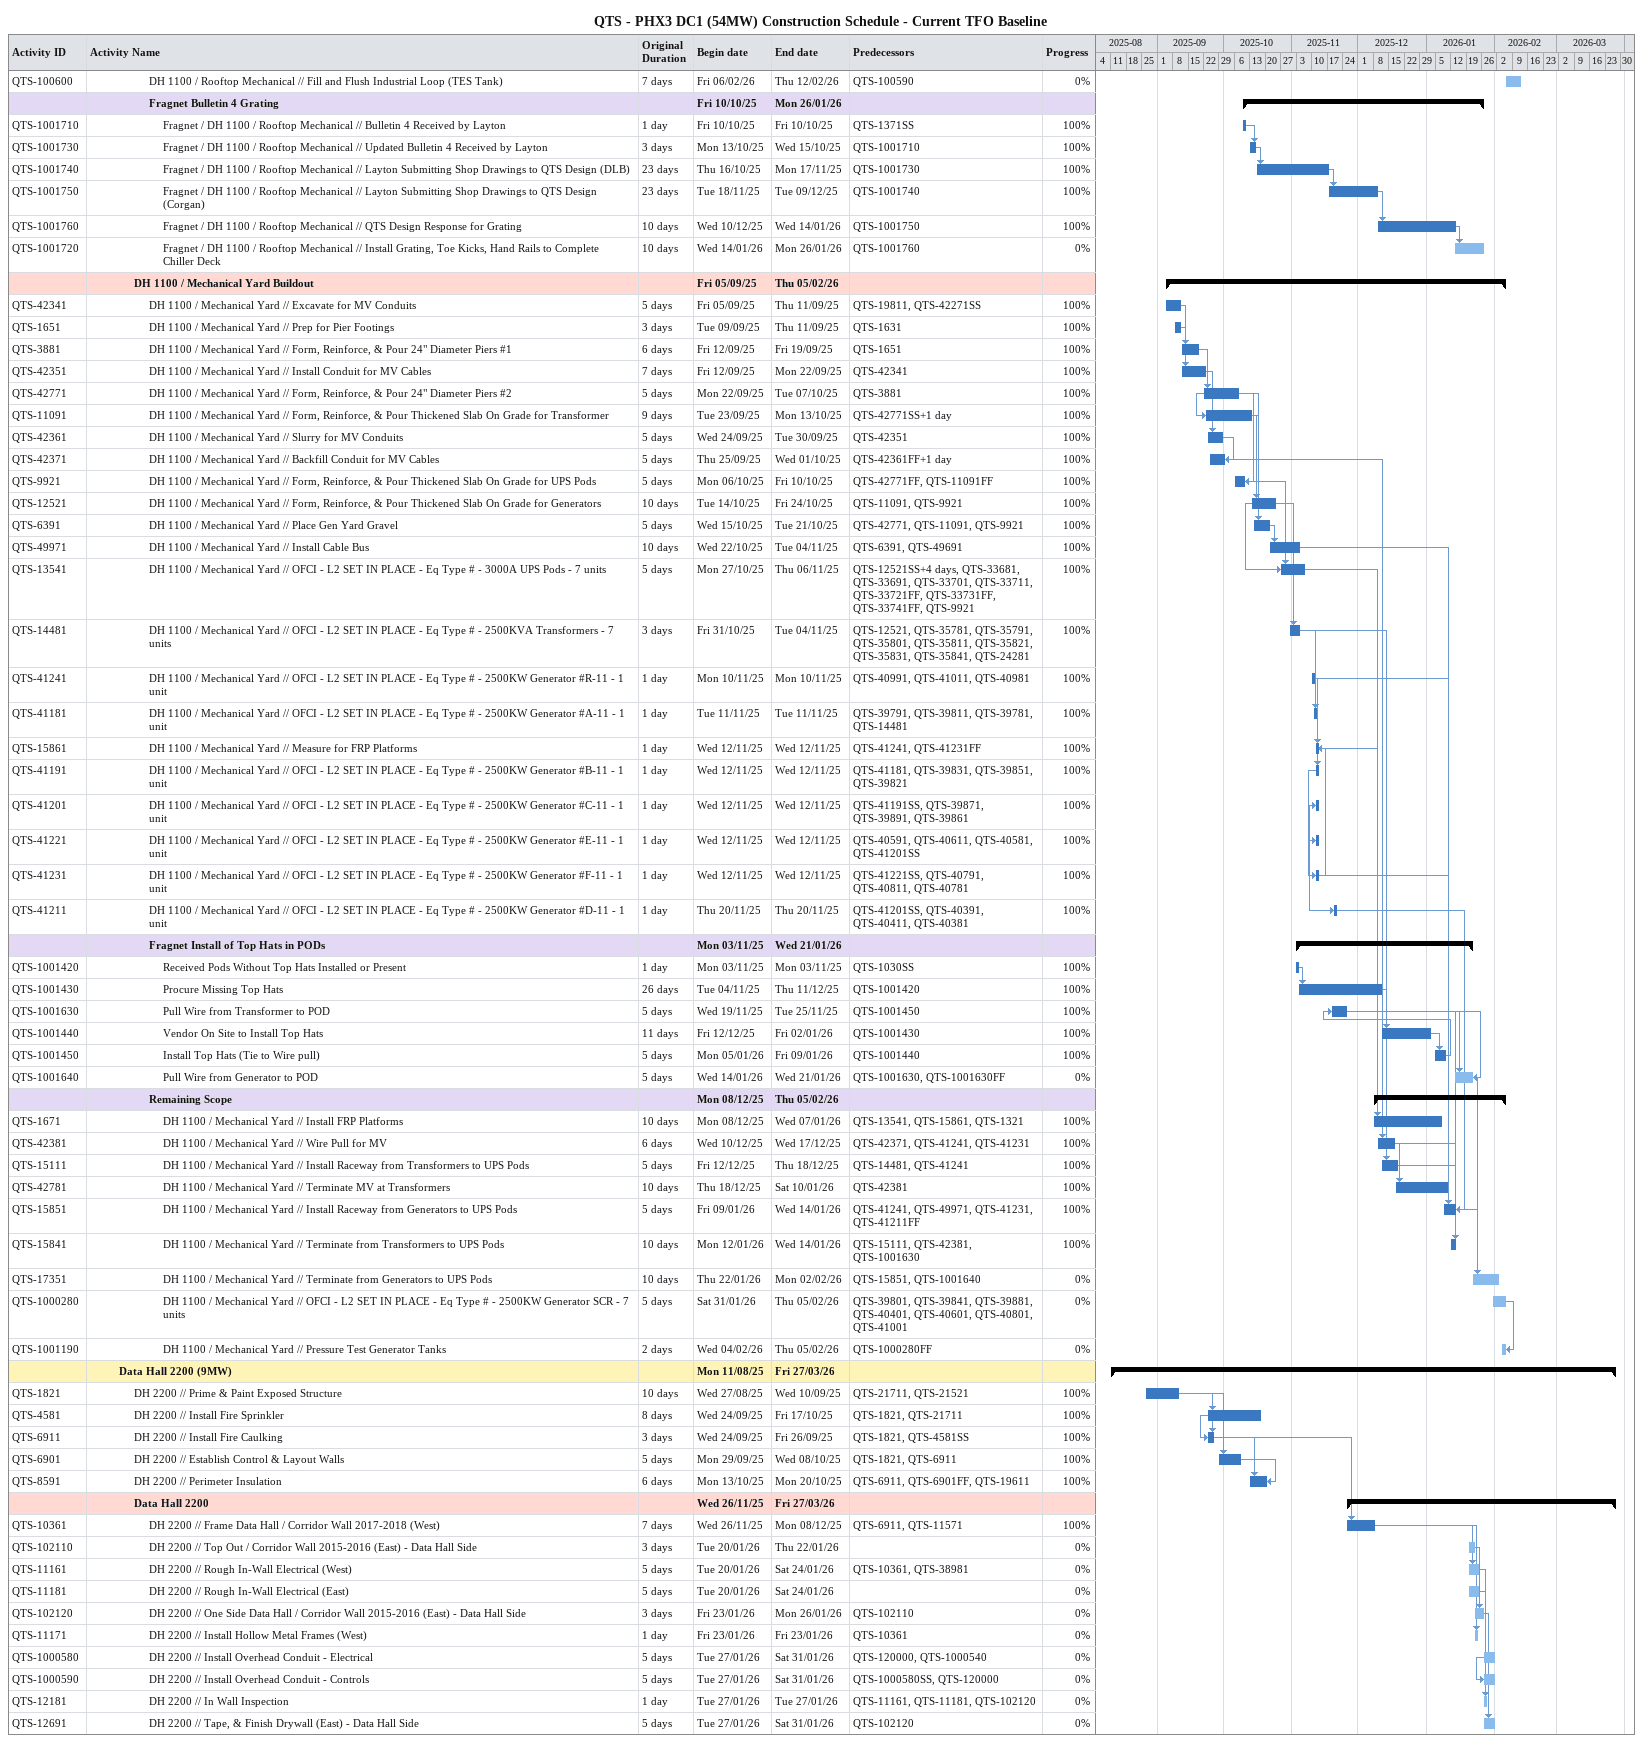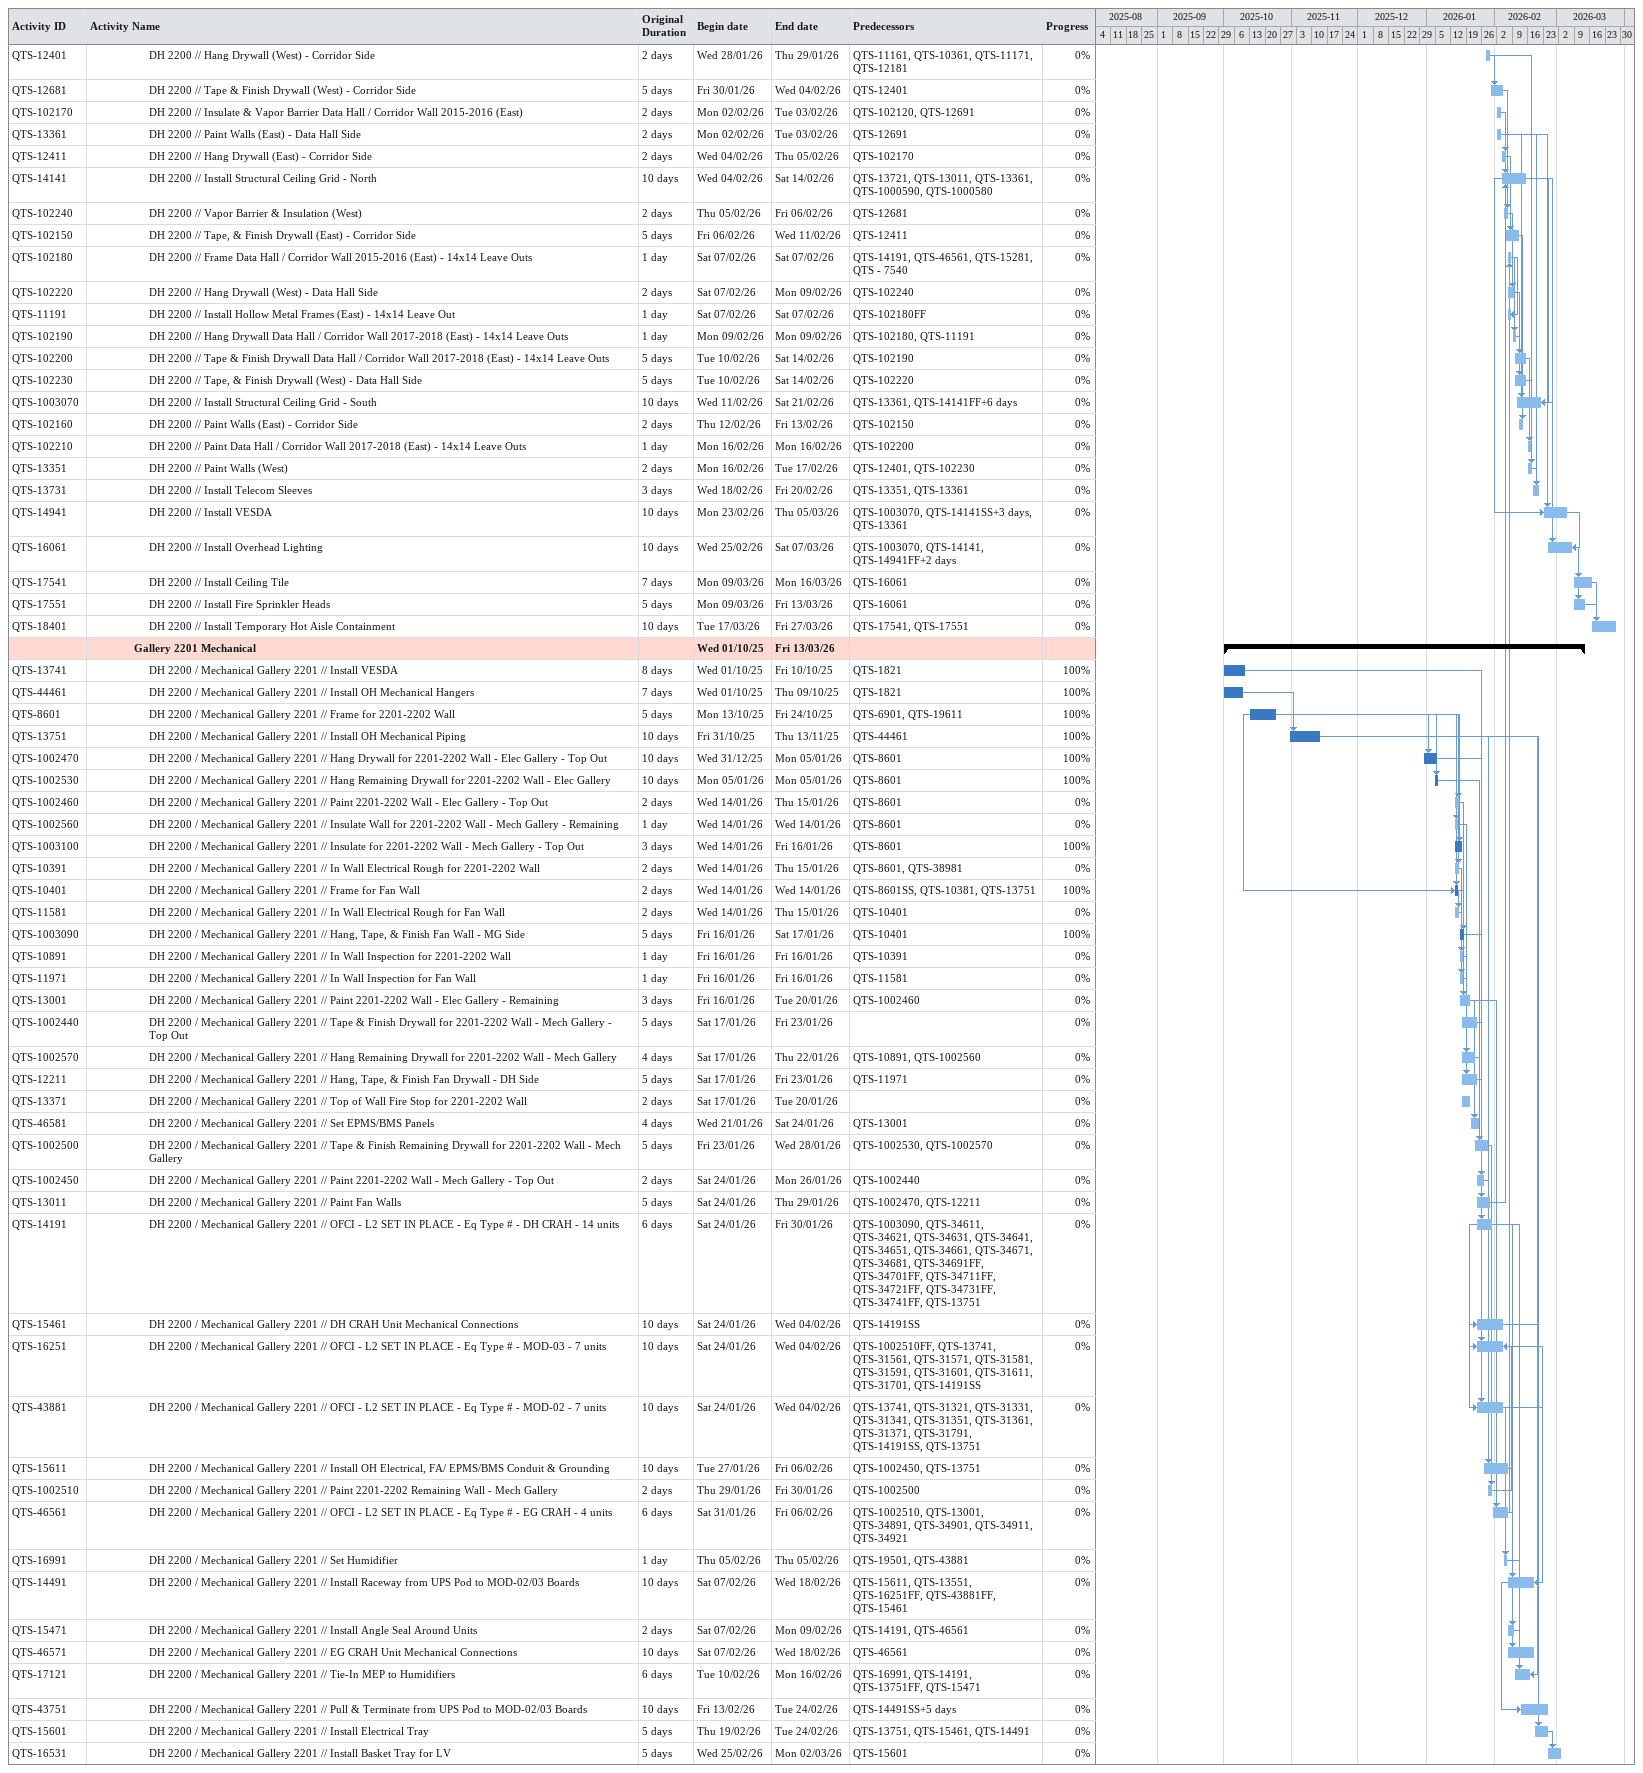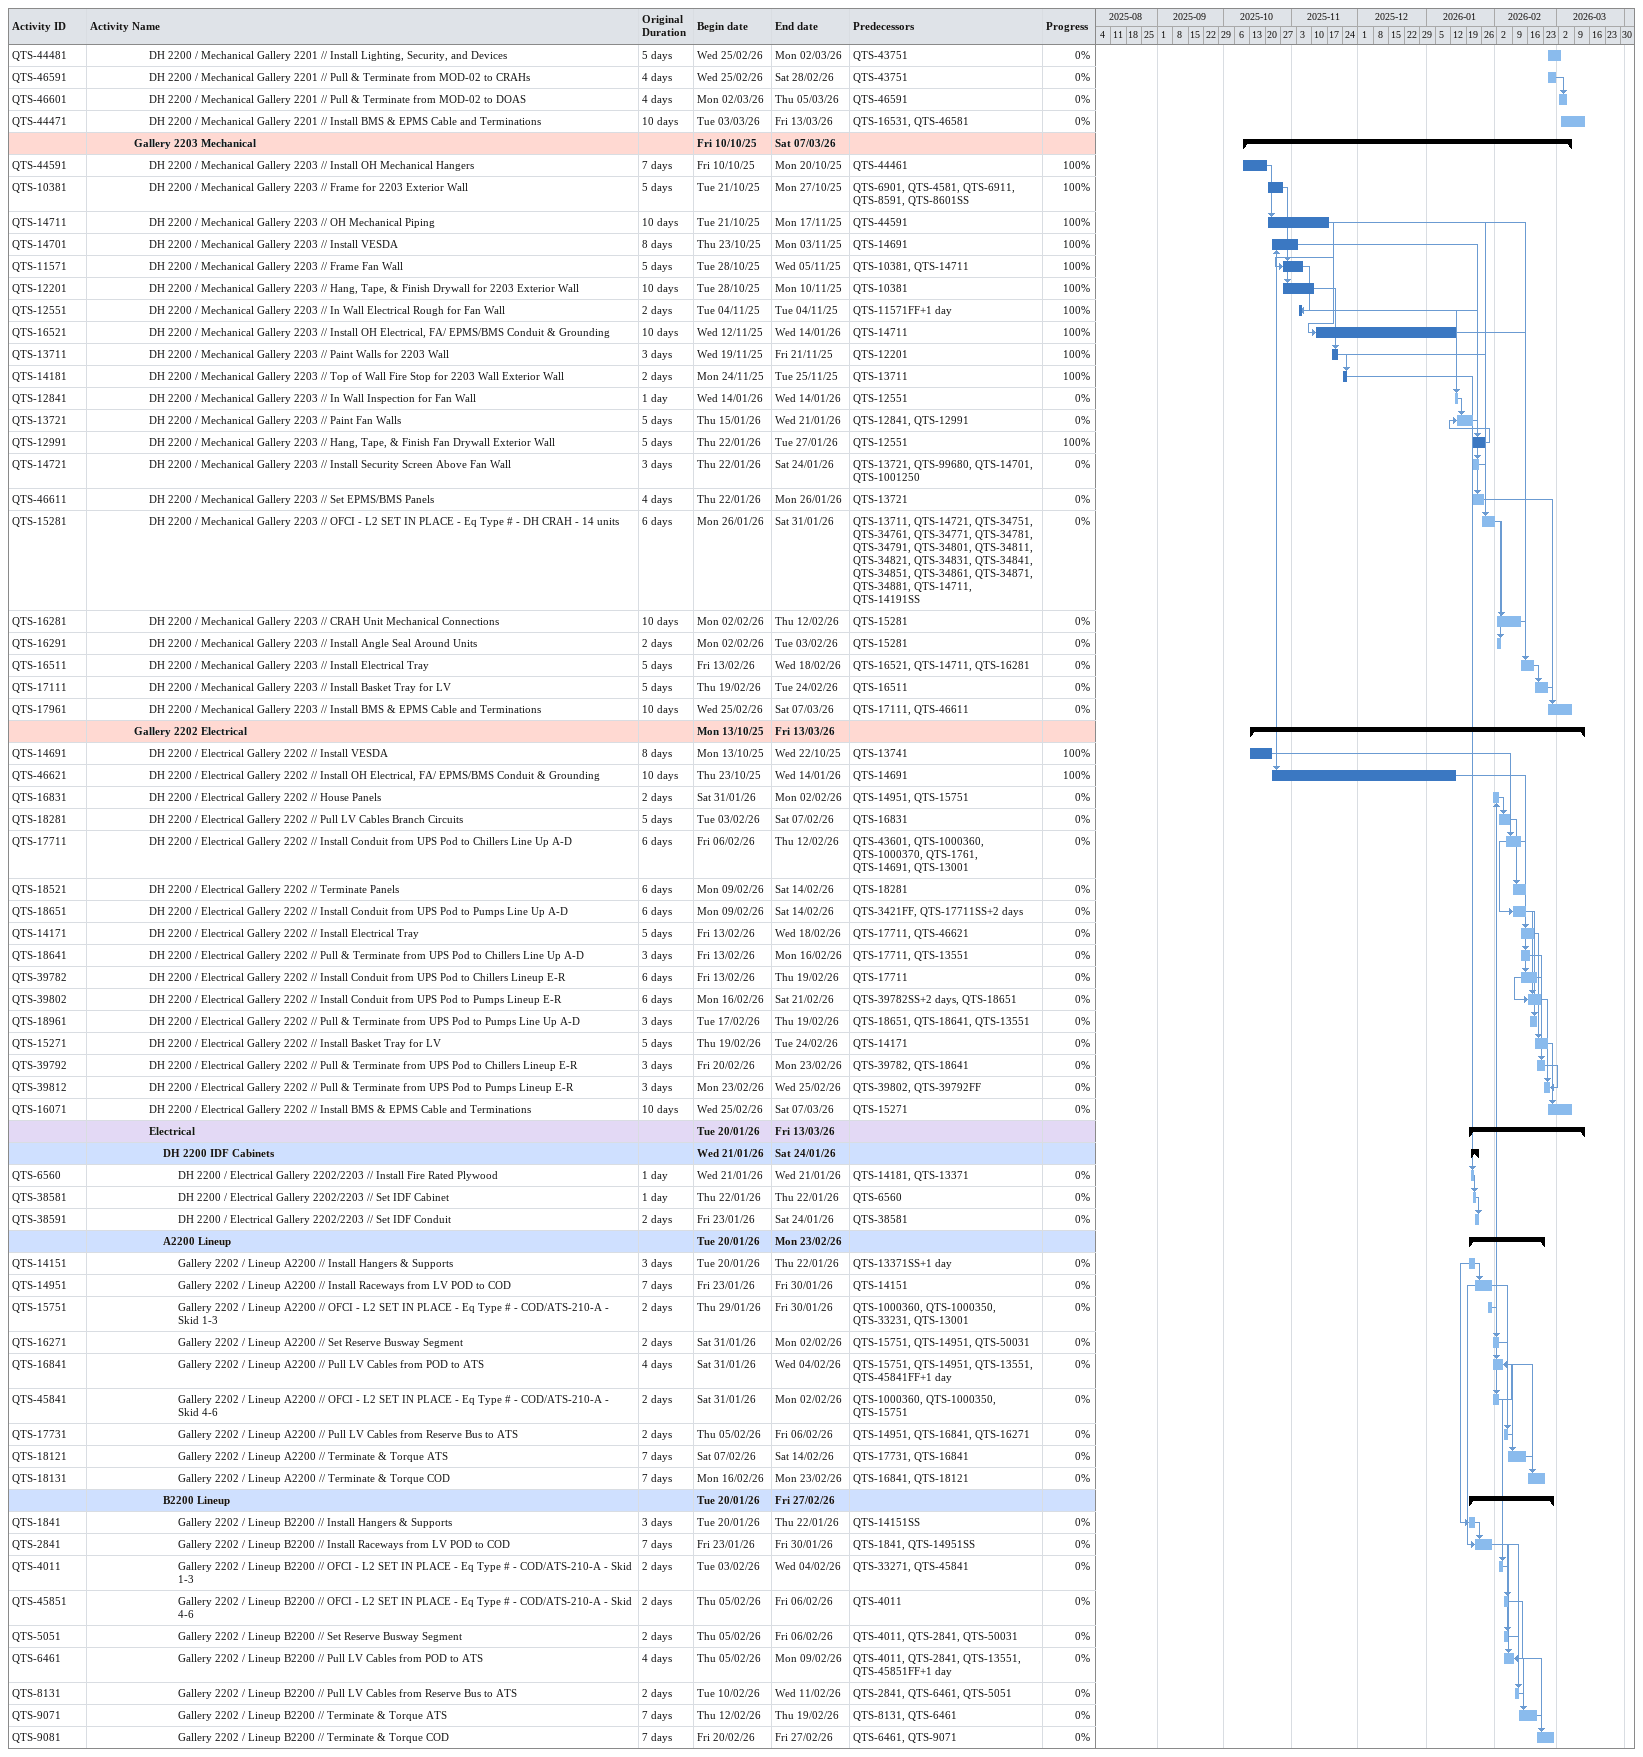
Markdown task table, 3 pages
QTS - PHX3 DC1 (54MW) Construction Schedule - Current TFO Baseline

| ID | Level | Task | Original duration | Start | Finish | Predecessors | % complete |
|---|---|---|---|---|---|---|---|
| QTS-100600 | 5 | DH 1100 / Rooftop Mechanical // Fill and Flush Industrial Loop (TES Tank) | 7d | 2026-02-06 | 2026-02-12 | QTS-100590 | 0 |
|  | 5 | **Fragnet Bulletin 4 Grating** |  | 2025-10-10 | 2026-01-26 |  |  |
| QTS-1001710 | 6 | Fragnet / DH 1100 / Rooftop Mechanical // Bulletin 4 Received by Layton | 1d | 2025-10-10 | 2025-10-10 | QTS-1371SS | 100 |
| QTS-1001730 | 6 | Fragnet / DH 1100 / Rooftop Mechanical // Updated Bulletin 4 Received by Layton | 3d | 2025-10-13 | 2025-10-15 | QTS-1001710 | 100 |
| QTS-1001740 | 6 | Fragnet / DH 1100 / Rooftop Mechanical // Layton Submitting Shop Drawings to QTS Design (DLB) | 23d | 2025-10-16 | 2025-11-17 | QTS-1001730 | 100 |
| QTS-1001750 | 6 | Fragnet / DH 1100 / Rooftop Mechanical // Layton Submitting Shop Drawings to QTS Design (Corgan) | 23d | 2025-11-18 | 2025-12-09 | QTS-1001740 | 100 |
| QTS-1001760 | 6 | Fragnet / DH 1100 / Rooftop Mechanical // QTS Design Response for Grating | 10d | 2025-12-10 | 2026-01-14 | QTS-1001750 | 100 |
| QTS-1001720 | 6 | Fragnet / DH 1100 / Rooftop Mechanical // Install Grating, Toe Kicks, Hand Rails to Complete Chiller Deck | 10d | 2026-01-14 | 2026-01-26 | QTS-1001760 | 0 |
|  | 4 | **DH 1100 / Mechanical Yard Buildout** |  | 2025-09-05 | 2026-02-05 |  |  |
| QTS-42341 | 5 | DH 1100 / Mechanical Yard // Excavate for MV Conduits | 5d | 2025-09-05 | 2025-09-11 | QTS-19811, QTS-42271SS | 100 |
| QTS-1651 | 5 | DH 1100 / Mechanical Yard // Prep for Pier Footings | 3d | 2025-09-09 | 2025-09-11 | QTS-1631 | 100 |
| QTS-3881 | 5 | DH 1100 / Mechanical Yard // Form, Reinforce, & Pour 24" Diameter Piers #1 | 6d | 2025-09-12 | 2025-09-19 | QTS-1651 | 100 |
| QTS-42351 | 5 | DH 1100 / Mechanical Yard // Install Conduit for MV Cables | 7d | 2025-09-12 | 2025-09-22 | QTS-42341 | 100 |
| QTS-42771 | 5 | DH 1100 / Mechanical Yard // Form, Reinforce, & Pour 24" Diameter Piers #2 | 5d | 2025-09-22 | 2025-10-07 | QTS-3881 | 100 |
| QTS-11091 | 5 | DH 1100 / Mechanical Yard // Form, Reinforce, & Pour Thickened Slab On Grade for Transformer | 9d | 2025-09-23 | 2025-10-13 | QTS-42771SS+1d | 100 |
| QTS-42361 | 5 | DH 1100 / Mechanical Yard // Slurry for MV Conduits | 5d | 2025-09-24 | 2025-09-30 | QTS-42351 | 100 |
| QTS-42371 | 5 | DH 1100 / Mechanical Yard // Backfill Conduit for MV Cables | 5d | 2025-09-25 | 2025-10-01 | QTS-42361FF+1d | 100 |
| QTS-9921 | 5 | DH 1100 / Mechanical Yard // Form, Reinforce, & Pour Thickened Slab On Grade for UPS Pods | 5d | 2025-10-06 | 2025-10-10 | QTS-42771FF, QTS-11091FF | 100 |
| QTS-12521 | 5 | DH 1100 / Mechanical Yard // Form, Reinforce, & Pour Thickened Slab On Grade for Generators | 10d | 2025-10-14 | 2025-10-24 | QTS-11091, QTS-9921 | 100 |
| QTS-6391 | 5 | DH 1100 / Mechanical Yard // Place Gen Yard Gravel | 5d | 2025-10-15 | 2025-10-21 | QTS-42771, QTS-11091, QTS-9921 | 100 |
| QTS-49971 | 5 | DH 1100 / Mechanical Yard // Install Cable Bus | 10d | 2025-10-22 | 2025-11-04 | QTS-6391, QTS-49691 | 100 |
| QTS-13541 | 5 | DH 1100 / Mechanical Yard // OFCI - L2 SET IN PLACE - Eq Type # - 3000A UPS Pods - 7 units | 5d | 2025-10-27 | 2025-11-06 | QTS-12521SS+4d, QTS-33681, QTS-33691, QTS-33701, QTS-33711, QTS-33721FF, QTS-33731FF, QTS-33741FF, QTS-9921 | 100 |
| QTS-14481 | 5 | DH 1100 / Mechanical Yard // OFCI - L2 SET IN PLACE - Eq Type # - 2500KVA Transformers - 7 units | 3d | 2025-10-31 | 2025-11-04 | QTS-12521, QTS-35781, QTS-35791, QTS-35801, QTS-35811, QTS-35821, QTS-35831, QTS-35841, QTS-24281 | 100 |
| QTS-41241 | 5 | DH 1100 / Mechanical Yard // OFCI - L2 SET IN PLACE - Eq Type # - 2500KW Generator #R-11 - 1 unit | 1d | 2025-11-10 | 2025-11-10 | QTS-40991, QTS-41011, QTS-40981 | 100 |
| QTS-41181 | 5 | DH 1100 / Mechanical Yard // OFCI - L2 SET IN PLACE - Eq Type # - 2500KW Generator #A-11 - 1 unit | 1d | 2025-11-11 | 2025-11-11 | QTS-39791, QTS-39811, QTS-39781, QTS-14481 | 100 |
| QTS-15861 | 5 | DH 1100 / Mechanical Yard // Measure for FRP Platforms | 1d | 2025-11-12 | 2025-11-12 | QTS-41241, QTS-41231FF | 100 |
| QTS-41191 | 5 | DH 1100 / Mechanical Yard // OFCI - L2 SET IN PLACE - Eq Type # - 2500KW Generator #B-11 - 1 unit | 1d | 2025-11-12 | 2025-11-12 | QTS-41181, QTS-39831, QTS-39851, QTS-39821 | 100 |
| QTS-41201 | 5 | DH 1100 / Mechanical Yard // OFCI - L2 SET IN PLACE - Eq Type # - 2500KW Generator #C-11 - 1 unit | 1d | 2025-11-12 | 2025-11-12 | QTS-41191SS, QTS-39871, QTS-39891, QTS-39861 | 100 |
| QTS-41221 | 5 | DH 1100 / Mechanical Yard // OFCI - L2 SET IN PLACE - Eq Type # - 2500KW Generator #E-11 - 1 unit | 1d | 2025-11-12 | 2025-11-12 | QTS-40591, QTS-40611, QTS-40581, QTS-41201SS | 100 |
| QTS-41231 | 5 | DH 1100 / Mechanical Yard // OFCI - L2 SET IN PLACE - Eq Type # - 2500KW Generator #F-11 - 1 unit | 1d | 2025-11-12 | 2025-11-12 | QTS-41221SS, QTS-40791, QTS-40811, QTS-40781 | 100 |
| QTS-41211 | 5 | DH 1100 / Mechanical Yard // OFCI - L2 SET IN PLACE - Eq Type # - 2500KW Generator #D-11 - 1 unit | 1d | 2025-11-20 | 2025-11-20 | QTS-41201SS, QTS-40391, QTS-40411, QTS-40381 | 100 |
|  | 5 | **Fragnet Install of Top Hats in PODs** |  | 2025-11-03 | 2026-01-21 |  |  |
| QTS-1001420 | 6 | Received Pods Without Top Hats Installed or Present | 1d | 2025-11-03 | 2025-11-03 | QTS-1030SS | 100 |
| QTS-1001430 | 6 | Procure Missing Top Hats | 26d | 2025-11-04 | 2025-12-11 | QTS-1001420 | 100 |
| QTS-1001630 | 6 | Pull Wire from Transformer to POD | 5d | 2025-11-19 | 2025-11-25 | QTS-1001450 | 100 |
| QTS-1001440 | 6 | Vendor On Site to Install Top Hats | 11d | 2025-12-12 | 2026-01-02 | QTS-1001430 | 100 |
| QTS-1001450 | 6 | Install Top Hats (Tie to Wire pull) | 5d | 2026-01-05 | 2026-01-09 | QTS-1001440 | 100 |
| QTS-1001640 | 6 | Pull Wire from Generator to POD | 5d | 2026-01-14 | 2026-01-21 | QTS-1001630, QTS-1001630FF | 0 |
|  | 5 | **Remaining Scope** |  | 2025-12-08 | 2026-02-05 |  |  |
| QTS-1671 | 6 | DH 1100 / Mechanical Yard // Install FRP Platforms | 10d | 2025-12-08 | 2026-01-07 | QTS-13541, QTS-15861, QTS-1321 | 100 |
| QTS-42381 | 6 | DH 1100 / Mechanical Yard // Wire Pull for MV | 6d | 2025-12-10 | 2025-12-17 | QTS-42371, QTS-41241, QTS-41231 | 100 |
| QTS-15111 | 6 | DH 1100 / Mechanical Yard // Install Raceway from Transformers to UPS Pods | 5d | 2025-12-12 | 2025-12-18 | QTS-14481, QTS-41241 | 100 |
| QTS-42781 | 6 | DH 1100 / Mechanical Yard // Terminate MV at Transformers | 10d | 2025-12-18 | 2026-01-10 | QTS-42381 | 100 |
| QTS-15851 | 6 | DH 1100 / Mechanical Yard // Install Raceway from Generators to UPS Pods | 5d | 2026-01-09 | 2026-01-14 | QTS-41241, QTS-49971, QTS-41231, QTS-41211FF | 100 |
| QTS-15841 | 6 | DH 1100 / Mechanical Yard // Terminate from Transformers to UPS Pods | 10d | 2026-01-12 | 2026-01-14 | QTS-15111, QTS-42381, QTS-1001630 | 100 |
| QTS-17351 | 6 | DH 1100 / Mechanical Yard // Terminate from Generators to UPS Pods | 10d | 2026-01-22 | 2026-02-02 | QTS-15851, QTS-1001640 | 0 |
| QTS-1000280 | 6 | DH 1100 / Mechanical Yard // OFCI - L2 SET IN PLACE - Eq Type # - 2500KW Generator SCR - 7 units | 5d | 2026-01-31 | 2026-02-05 | QTS-39801, QTS-39841, QTS-39881, QTS-40401, QTS-40601, QTS-40801, QTS-41001 | 0 |
| QTS-1001190 | 6 | DH 1100 / Mechanical Yard // Pressure Test Generator Tanks | 2d | 2026-02-04 | 2026-02-05 | QTS-1000280FF | 0 |
|  | 3 | **Data Hall 2200 (9MW)** |  | 2025-08-11 | 2026-03-27 |  |  |
| QTS-1821 | 4 | DH 2200 // Prime & Paint Exposed Structure | 10d | 2025-08-27 | 2025-09-10 | QTS-21711, QTS-21521 | 100 |
| QTS-4581 | 4 | DH 2200 // Install Fire Sprinkler | 8d | 2025-09-24 | 2025-10-17 | QTS-1821, QTS-21711 | 100 |
| QTS-6911 | 4 | DH 2200 // Install Fire Caulking | 3d | 2025-09-24 | 2025-09-26 | QTS-1821, QTS-4581SS | 100 |
| QTS-6901 | 4 | DH 2200 // Establish Control & Layout Walls | 5d | 2025-09-29 | 2025-10-08 | QTS-1821, QTS-6911 | 100 |
| QTS-8591 | 4 | DH 2200 // Perimeter Insulation | 6d | 2025-10-13 | 2025-10-20 | QTS-6911, QTS-6901FF, QTS-19611 | 100 |
|  | 4 | **Data Hall 2200** |  | 2025-11-26 | 2026-03-27 |  |  |
| QTS-10361 | 5 | DH 2200 // Frame Data Hall / Corridor Wall 2017-2018 (West) | 7d | 2025-11-26 | 2025-12-08 | QTS-6911, QTS-11571 | 100 |
| QTS-102110 | 5 | DH 2200 // Top Out / Corridor Wall 2015-2016 (East) - Data Hall Side | 3d | 2026-01-20 | 2026-01-22 |  | 0 |
| QTS-11161 | 5 | DH 2200 // Rough In-Wall Electrical (West) | 5d | 2026-01-20 | 2026-01-24 | QTS-10361, QTS-38981 | 0 |
| QTS-11181 | 5 | DH 2200 // Rough In-Wall Electrical (East) | 5d | 2026-01-20 | 2026-01-24 |  | 0 |
| QTS-102120 | 5 | DH 2200 // One Side Data Hall / Corridor Wall 2015-2016 (East) - Data Hall Side | 3d | 2026-01-23 | 2026-01-26 | QTS-102110 | 0 |
| QTS-11171 | 5 | DH 2200 // Install Hollow Metal Frames (West) | 1d | 2026-01-23 | 2026-01-23 | QTS-10361 | 0 |
| QTS-1000580 | 5 | DH 2200 // Install Overhead Conduit - Electrical | 5d | 2026-01-27 | 2026-01-31 | QTS-120000, QTS-1000540 | 0 |
| QTS-1000590 | 5 | DH 2200 // Install Overhead Conduit - Controls | 5d | 2026-01-27 | 2026-01-31 | QTS-1000580SS, QTS-120000 | 0 |
| QTS-12181 | 5 | DH 2200 // In Wall Inspection | 1d | 2026-01-27 | 2026-01-27 | QTS-11161, QTS-11181, QTS-102120 | 0 |
| QTS-12691 | 5 | DH 2200 // Tape, & Finish Drywall (East) - Data Hall Side | 5d | 2026-01-27 | 2026-01-31 | QTS-102120 | 0 |
| QTS-12401 | 5 | DH 2200 // Hang Drywall (West) - Corridor Side | 2d | 2026-01-28 | 2026-01-29 | QTS-11161, QTS-10361, QTS-11171, QTS-12181 | 0 |
| QTS-12681 | 5 | DH 2200 // Tape & Finish Drywall (West) - Corridor Side | 5d | 2026-01-30 | 2026-02-04 | QTS-12401 | 0 |
| QTS-102170 | 5 | DH 2200 // Insulate & Vapor Barrier Data Hall / Corridor Wall 2015-2016 (East) | 2d | 2026-02-02 | 2026-02-03 | QTS-102120, QTS-12691 | 0 |
| QTS-13361 | 5 | DH 2200 // Paint Walls (East) - Data Hall Side | 2d | 2026-02-02 | 2026-02-03 | QTS-12691 | 0 |
| QTS-12411 | 5 | DH 2200 // Hang Drywall (East) - Corridor Side | 2d | 2026-02-04 | 2026-02-05 | QTS-102170 | 0 |
| QTS-14141 | 5 | DH 2200 // Install Structural Ceiling Grid - North | 10d | 2026-02-04 | 2026-02-14 | QTS-13721, QTS-13011, QTS-13361, QTS-1000590, QTS-1000580 | 0 |
| QTS-102240 | 5 | DH 2200 // Vapor Barrier & Insulation (West) | 2d | 2026-02-05 | 2026-02-06 | QTS-12681 | 0 |
| QTS-102150 | 5 | DH 2200 // Tape, & Finish Drywall (East) - Corridor Side | 5d | 2026-02-06 | 2026-02-11 | QTS-12411 | 0 |
| QTS-102180 | 5 | DH 2200 // Frame Data Hall / Corridor Wall 2015-2016 (East) - 14x14 Leave Outs | 1d | 2026-02-07 | 2026-02-07 | QTS-14191, QTS-46561, QTS-15281, QTS - 7540 | 0 |
| QTS-102220 | 5 | DH 2200 // Hang Drywall (West) - Data Hall Side | 2d | 2026-02-07 | 2026-02-09 | QTS-102240 | 0 |
| QTS-11191 | 5 | DH 2200 // Install Hollow Metal Frames (East) - 14x14 Leave Out | 1d | 2026-02-07 | 2026-02-07 | QTS-102180FF | 0 |
| QTS-102190 | 5 | DH 2200 // Hang Drywall Data Hall / Corridor Wall 2017-2018 (East) - 14x14 Leave Outs | 1d | 2026-02-09 | 2026-02-09 | QTS-102180, QTS-11191 | 0 |
| QTS-102200 | 5 | DH 2200 // Tape & Finish Drywall Data Hall / Corridor Wall 2017-2018 (East) - 14x14 Leave Outs | 5d | 2026-02-10 | 2026-02-14 | QTS-102190 | 0 |
| QTS-102230 | 5 | DH 2200 // Tape, & Finish Drywall (West) - Data Hall Side | 5d | 2026-02-10 | 2026-02-14 | QTS-102220 | 0 |
| QTS-1003070 | 5 | DH 2200 // Install Structural Ceiling Grid - South | 10d | 2026-02-11 | 2026-02-21 | QTS-13361, QTS-14141FF+6d | 0 |
| QTS-102160 | 5 | DH 2200 // Paint Walls (East) - Corridor Side | 2d | 2026-02-12 | 2026-02-13 | QTS-102150 | 0 |
| QTS-102210 | 5 | DH 2200 // Paint Data Hall / Corridor Wall 2017-2018 (East) - 14x14 Leave Outs | 1d | 2026-02-16 | 2026-02-16 | QTS-102200 | 0 |
| QTS-13351 | 5 | DH 2200 // Paint Walls (West) | 2d | 2026-02-16 | 2026-02-17 | QTS-12401, QTS-102230 | 0 |
| QTS-13731 | 5 | DH 2200 // Install Telecom Sleeves | 3d | 2026-02-18 | 2026-02-20 | QTS-13351, QTS-13361 | 0 |
| QTS-14941 | 5 | DH 2200 // Install VESDA | 10d | 2026-02-23 | 2026-03-05 | QTS-1003070, QTS-14141SS+3d, QTS-13361 | 0 |
| QTS-16061 | 5 | DH 2200 // Install Overhead Lighting | 10d | 2026-02-25 | 2026-03-07 | QTS-1003070, QTS-14141, QTS-14941FF+2d | 0 |
| QTS-17541 | 5 | DH 2200 // Install Ceiling Tile | 7d | 2026-03-09 | 2026-03-16 | QTS-16061 | 0 |
| QTS-17551 | 5 | DH 2200 // Install Fire Sprinkler Heads | 5d | 2026-03-09 | 2026-03-13 | QTS-16061 | 0 |
| QTS-18401 | 5 | DH 2200 // Install Temporary Hot Aisle Containment | 10d | 2026-03-17 | 2026-03-27 | QTS-17541, QTS-17551 | 0 |
|  | 4 | **Gallery 2201 Mechanical** |  | 2025-10-01 | 2026-03-13 |  |  |
| QTS-13741 | 5 | DH 2200 / Mechanical Gallery 2201 // Install VESDA | 8d | 2025-10-01 | 2025-10-10 | QTS-1821 | 100 |
| QTS-44461 | 5 | DH 2200 / Mechanical Gallery 2201 // Install OH Mechanical Hangers | 7d | 2025-10-01 | 2025-10-09 | QTS-1821 | 100 |
| QTS-8601 | 5 | DH 2200 / Mechanical Gallery 2201 // Frame for 2201-2202 Wall | 5d | 2025-10-13 | 2025-10-24 | QTS-6901, QTS-19611 | 100 |
| QTS-13751 | 5 | DH 2200 / Mechanical Gallery 2201 // Install OH Mechanical Piping | 10d | 2025-10-31 | 2025-11-13 | QTS-44461 | 100 |
| QTS-1002470 | 5 | DH 2200 / Mechanical Gallery 2201 // Hang Drywall for 2201-2202 Wall - Elec Gallery - Top Out | 10d | 2025-12-31 | 2026-01-05 | QTS-8601 | 100 |
| QTS-1002530 | 5 | DH 2200 / Mechanical Gallery 2201 // Hang Remaining Drywall for 2201-2202 Wall - Elec Gallery | 10d | 2026-01-05 | 2026-01-05 | QTS-8601 | 100 |
| QTS-1002460 | 5 | DH 2200 / Mechanical Gallery 2201 // Paint 2201-2202 Wall - Elec Gallery - Top Out | 2d | 2026-01-14 | 2026-01-15 | QTS-8601 | 0 |
| QTS-1002560 | 5 | DH 2200 / Mechanical Gallery 2201 // Insulate Wall for 2201-2202 Wall - Mech Gallery - Remaining | 1d | 2026-01-14 | 2026-01-14 | QTS-8601 | 0 |
| QTS-1003100 | 5 | DH 2200 / Mechanical Gallery 2201 // Insulate for 2201-2202 Wall - Mech Gallery - Top Out | 3d | 2026-01-14 | 2026-01-16 | QTS-8601 | 100 |
| QTS-10391 | 5 | DH 2200 / Mechanical Gallery 2201 // In Wall Electrical Rough for 2201-2202 Wall | 2d | 2026-01-14 | 2026-01-15 | QTS-8601, QTS-38981 | 0 |
| QTS-10401 | 5 | DH 2200 / Mechanical Gallery 2201 // Frame for Fan Wall | 2d | 2026-01-14 | 2026-01-14 | QTS-8601SS, QTS-10381, QTS-13751 | 100 |
| QTS-11581 | 5 | DH 2200 / Mechanical Gallery 2201 // In Wall Electrical Rough for Fan Wall | 2d | 2026-01-14 | 2026-01-15 | QTS-10401 | 0 |
| QTS-1003090 | 5 | DH 2200 / Mechanical Gallery 2201 // Hang, Tape, & Finish Fan Wall - MG Side | 5d | 2026-01-16 | 2026-01-17 | QTS-10401 | 100 |
| QTS-10891 | 5 | DH 2200 / Mechanical Gallery 2201 // In Wall Inspection for 2201-2202 Wall | 1d | 2026-01-16 | 2026-01-16 | QTS-10391 | 0 |
| QTS-11971 | 5 | DH 2200 / Mechanical Gallery 2201 // In Wall Inspection for Fan Wall | 1d | 2026-01-16 | 2026-01-16 | QTS-11581 | 0 |
| QTS-13001 | 5 | DH 2200 / Mechanical Gallery 2201 // Paint 2201-2202 Wall - Elec Gallery - Remaining | 3d | 2026-01-16 | 2026-01-20 | QTS-1002460 | 0 |
| QTS-1002440 | 5 | DH 2200 / Mechanical Gallery 2201 // Tape & Finish Drywall for 2201-2202 Wall - Mech Gallery - Top Out | 5d | 2026-01-17 | 2026-01-23 |  | 0 |
| QTS-1002570 | 5 | DH 2200 / Mechanical Gallery 2201 // Hang Remaining Drywall for 2201-2202 Wall - Mech Gallery | 4d | 2026-01-17 | 2026-01-22 | QTS-10891, QTS-1002560 | 0 |
| QTS-12211 | 5 | DH 2200 / Mechanical Gallery 2201 // Hang, Tape, & Finish Fan Drywall - DH Side | 5d | 2026-01-17 | 2026-01-23 | QTS-11971 | 0 |
| QTS-13371 | 5 | DH 2200 / Mechanical Gallery 2201 // Top of Wall Fire Stop for 2201-2202 Wall | 2d | 2026-01-17 | 2026-01-20 |  | 0 |
| QTS-46581 | 5 | DH 2200 / Mechanical Gallery 2201 // Set EPMS/BMS Panels | 4d | 2026-01-21 | 2026-01-24 | QTS-13001 | 0 |
| QTS-1002500 | 5 | DH 2200 / Mechanical Gallery 2201 // Tape & Finish Remaining Drywall for 2201-2202 Wall - Mech Gallery | 5d | 2026-01-23 | 2026-01-28 | QTS-1002530, QTS-1002570 | 0 |
| QTS-1002450 | 5 | DH 2200 / Mechanical Gallery 2201 // Paint 2201-2202 Wall - Mech Gallery - Top Out | 2d | 2026-01-24 | 2026-01-26 | QTS-1002440 | 0 |
| QTS-13011 | 5 | DH 2200 / Mechanical Gallery 2201 // Paint Fan Walls | 5d | 2026-01-24 | 2026-01-29 | QTS-1002470, QTS-12211 | 0 |
| QTS-14191 | 5 | DH 2200 / Mechanical Gallery 2201 // OFCI - L2 SET IN PLACE - Eq Type # - DH CRAH - 14 units | 6d | 2026-01-24 | 2026-01-30 | QTS-1003090, QTS-34611, QTS-34621, QTS-34631, QTS-34641, QTS-34651, QTS-34661, QTS-34671, QTS-34681, QTS-34691FF, QTS-34701FF, QTS-34711FF, QTS-34721FF, QTS-34731FF, QTS-34741FF, QTS-13751 | 0 |
| QTS-15461 | 5 | DH 2200 / Mechanical Gallery 2201 // DH CRAH Unit Mechanical Connections | 10d | 2026-01-24 | 2026-02-04 | QTS-14191SS | 0 |
| QTS-16251 | 5 | DH 2200 / Mechanical Gallery 2201 // OFCI - L2 SET IN PLACE - Eq Type # - MOD-03 - 7 units | 10d | 2026-01-24 | 2026-02-04 | QTS-1002510FF, QTS-13741, QTS-31561, QTS-31571, QTS-31581, QTS-31591, QTS-31601, QTS-31611, QTS-31701, QTS-14191SS | 0 |
| QTS-43881 | 5 | DH 2200 / Mechanical Gallery 2201 // OFCI - L2 SET IN PLACE - Eq Type # - MOD-02 - 7 units | 10d | 2026-01-24 | 2026-02-04 | QTS-13741, QTS-31321, QTS-31331, QTS-31341, QTS-31351, QTS-31361, QTS-31371, QTS-31791, QTS-14191SS, QTS-13751 | 0 |
| QTS-15611 | 5 | DH 2200 / Mechanical Gallery 2201 // Install OH Electrical, FA/ EPMS/BMS Conduit & Grounding | 10d | 2026-01-27 | 2026-02-06 | QTS-1002450, QTS-13751 | 0 |
| QTS-1002510 | 5 | DH 2200 / Mechanical Gallery 2201 // Paint 2201-2202 Remaining Wall - Mech Gallery | 2d | 2026-01-29 | 2026-01-30 | QTS-1002500 | 0 |
| QTS-46561 | 5 | DH 2200 / Mechanical Gallery 2201 // OFCI - L2 SET IN PLACE - Eq Type # - EG CRAH - 4 units | 6d | 2026-01-31 | 2026-02-06 | QTS-1002510, QTS-13001, QTS-34891, QTS-34901, QTS-34911, QTS-34921 | 0 |
| QTS-16991 | 5 | DH 2200 / Mechanical Gallery 2201 // Set Humidifier | 1d | 2026-02-05 | 2026-02-05 | QTS-19501, QTS-43881 | 0 |
| QTS-14491 | 5 | DH 2200 / Mechanical Gallery 2201 // Install Raceway from UPS Pod to MOD-02/03 Boards | 10d | 2026-02-07 | 2026-02-18 | QTS-15611, QTS-13551, QTS-16251FF, QTS-43881FF, QTS-15461 | 0 |
| QTS-15471 | 5 | DH 2200 / Mechanical Gallery 2201 // Install Angle Seal Around Units | 2d | 2026-02-07 | 2026-02-09 | QTS-14191, QTS-46561 | 0 |
| QTS-46571 | 5 | DH 2200 / Mechanical Gallery 2201 // EG CRAH Unit Mechanical Connections | 10d | 2026-02-07 | 2026-02-18 | QTS-46561 | 0 |
| QTS-17121 | 5 | DH 2200 / Mechanical Gallery 2201 // Tie-In MEP to Humidifiers | 6d | 2026-02-10 | 2026-02-16 | QTS-16991, QTS-14191, QTS-13751FF, QTS-15471 | 0 |
| QTS-43751 | 5 | DH 2200 / Mechanical Gallery 2201 // Pull & Terminate from UPS Pod to MOD-02/03 Boards | 10d | 2026-02-13 | 2026-02-24 | QTS-14491SS+5d | 0 |
| QTS-15601 | 5 | DH 2200 / Mechanical Gallery 2201 // Install Electrical Tray | 5d | 2026-02-19 | 2026-02-24 | QTS-13751, QTS-15461, QTS-14491 | 0 |
| QTS-16531 | 5 | DH 2200 / Mechanical Gallery 2201 // Install Basket Tray for LV | 5d | 2026-02-25 | 2026-03-02 | QTS-15601 | 0 |
| QTS-44481 | 5 | DH 2200 / Mechanical Gallery 2201 // Install Lighting, Security, and Devices | 5d | 2026-02-25 | 2026-03-02 | QTS-43751 | 0 |
| QTS-46591 | 5 | DH 2200 / Mechanical Gallery 2201 // Pull & Terminate from MOD-02 to CRAHs | 4d | 2026-02-25 | 2026-02-28 | QTS-43751 | 0 |
| QTS-46601 | 5 | DH 2200 / Mechanical Gallery 2201 // Pull & Terminate from MOD-02 to DOAS | 4d | 2026-03-02 | 2026-03-05 | QTS-46591 | 0 |
| QTS-44471 | 5 | DH 2200 / Mechanical Gallery 2201 // Install BMS & EPMS Cable and Terminations | 10d | 2026-03-03 | 2026-03-13 | QTS-16531, QTS-46581 | 0 |
|  | 4 | **Gallery 2203 Mechanical** |  | 2025-10-10 | 2026-03-07 |  |  |
| QTS-44591 | 5 | DH 2200 / Mechanical Gallery 2203 // Install OH Mechanical Hangers | 7d | 2025-10-10 | 2025-10-20 | QTS-44461 | 100 |
| QTS-10381 | 5 | DH 2200 / Mechanical Gallery 2203 // Frame for 2203 Exterior Wall | 5d | 2025-10-21 | 2025-10-27 | QTS-6901, QTS-4581, QTS-6911, QTS-8591, QTS-8601SS | 100 |
| QTS-14711 | 5 | DH 2200 / Mechanical Gallery 2203 // OH Mechanical Piping | 10d | 2025-10-21 | 2025-11-17 | QTS-44591 | 100 |
| QTS-14701 | 5 | DH 2200 / Mechanical Gallery 2203 // Install VESDA | 8d | 2025-10-23 | 2025-11-03 | QTS-14691 | 100 |
| QTS-11571 | 5 | DH 2200 / Mechanical Gallery 2203 // Frame Fan Wall | 5d | 2025-10-28 | 2025-11-05 | QTS-10381, QTS-14711 | 100 |
| QTS-12201 | 5 | DH 2200 / Mechanical Gallery 2203 // Hang, Tape, & Finish Drywall for 2203 Exterior Wall | 10d | 2025-10-28 | 2025-11-10 | QTS-10381 | 100 |
| QTS-12551 | 5 | DH 2200 / Mechanical Gallery 2203 // In Wall Electrical Rough for Fan Wall | 2d | 2025-11-04 | 2025-11-04 | QTS-11571FF+1d | 100 |
| QTS-16521 | 5 | DH 2200 / Mechanical Gallery 2203 // Install OH Electrical, FA/ EPMS/BMS Conduit & Grounding | 10d | 2025-11-12 | 2026-01-14 | QTS-14711 | 100 |
| QTS-13711 | 5 | DH 2200 / Mechanical Gallery 2203 // Paint Walls for 2203 Wall | 3d | 2025-11-19 | 2025-11-21 | QTS-12201 | 100 |
| QTS-14181 | 5 | DH 2200 / Mechanical Gallery 2203 // Top of Wall Fire Stop for 2203 Wall Exterior Wall | 2d | 2025-11-24 | 2025-11-25 | QTS-13711 | 100 |
| QTS-12841 | 5 | DH 2200 / Mechanical Gallery 2203 // In Wall Inspection for Fan Wall | 1d | 2026-01-14 | 2026-01-14 | QTS-12551 | 0 |
| QTS-13721 | 5 | DH 2200 / Mechanical Gallery 2203 // Paint Fan Walls | 5d | 2026-01-15 | 2026-01-21 | QTS-12841, QTS-12991 | 0 |
| QTS-12991 | 5 | DH 2200 / Mechanical Gallery 2203 // Hang, Tape, & Finish Fan Drywall Exterior Wall | 5d | 2026-01-22 | 2026-01-27 | QTS-12551 | 100 |
| QTS-14721 | 5 | DH 2200 / Mechanical Gallery 2203 // Install Security Screen Above Fan Wall | 3d | 2026-01-22 | 2026-01-24 | QTS-13721, QTS-99680, QTS-14701, QTS-1001250 | 0 |
| QTS-46611 | 5 | DH 2200 / Mechanical Gallery 2203 // Set EPMS/BMS Panels | 4d | 2026-01-22 | 2026-01-26 | QTS-13721 | 0 |
| QTS-15281 | 5 | DH 2200 / Mechanical Gallery 2203 // OFCI - L2 SET IN PLACE - Eq Type # - DH CRAH - 14 units | 6d | 2026-01-26 | 2026-01-31 | QTS-13711, QTS-14721, QTS-34751, QTS-34761, QTS-34771, QTS-34781, QTS-34791, QTS-34801, QTS-34811, QTS-34821, QTS-34831, QTS-34841, QTS-34851, QTS-34861, QTS-34871, QTS-34881, QTS-14711, QTS-14191SS | 0 |
| QTS-16281 | 5 | DH 2200 / Mechanical Gallery 2203 // CRAH Unit Mechanical Connections | 10d | 2026-02-02 | 2026-02-12 | QTS-15281 | 0 |
| QTS-16291 | 5 | DH 2200 / Mechanical Gallery 2203 // Install Angle Seal Around Units | 2d | 2026-02-02 | 2026-02-03 | QTS-15281 | 0 |
| QTS-16511 | 5 | DH 2200 / Mechanical Gallery 2203 // Install Electrical Tray | 5d | 2026-02-13 | 2026-02-18 | QTS-16521, QTS-14711, QTS-16281 | 0 |
| QTS-17111 | 5 | DH 2200 / Mechanical Gallery 2203 // Install Basket Tray for LV | 5d | 2026-02-19 | 2026-02-24 | QTS-16511 | 0 |
| QTS-17961 | 5 | DH 2200 / Mechanical Gallery 2203 // Install BMS & EPMS Cable and Terminations | 10d | 2026-02-25 | 2026-03-07 | QTS-17111, QTS-46611 | 0 |
|  | 4 | **Gallery 2202 Electrical** |  | 2025-10-13 | 2026-03-13 |  |  |
| QTS-14691 | 5 | DH 2200 / Electrical Gallery 2202 // Install VESDA | 8d | 2025-10-13 | 2025-10-22 | QTS-13741 | 100 |
| QTS-46621 | 5 | DH 2200 / Electrical Gallery 2202 // Install OH Electrical, FA/ EPMS/BMS Conduit & Grounding | 10d | 2025-10-23 | 2026-01-14 | QTS-14691 | 100 |
| QTS-16831 | 5 | DH 2200 / Electrical Gallery 2202 // House Panels | 2d | 2026-01-31 | 2026-02-02 | QTS-14951, QTS-15751 | 0 |
| QTS-18281 | 5 | DH 2200 / Electrical Gallery 2202 // Pull LV Cables Branch Circuits | 5d | 2026-02-03 | 2026-02-07 | QTS-16831 | 0 |
| QTS-17711 | 5 | DH 2200 / Electrical Gallery 2202 // Install Conduit from UPS Pod to Chillers Line Up A-D | 6d | 2026-02-06 | 2026-02-12 | QTS-43601, QTS-1000360, QTS-1000370, QTS-1761, QTS-14691, QTS-13001 | 0 |
| QTS-18521 | 5 | DH 2200 / Electrical Gallery 2202 // Terminate Panels | 6d | 2026-02-09 | 2026-02-14 | QTS-18281 | 0 |
| QTS-18651 | 5 | DH 2200 / Electrical Gallery 2202 // Install Conduit from UPS Pod to Pumps Line Up A-D | 6d | 2026-02-09 | 2026-02-14 | QTS-3421FF, QTS-17711SS+2d | 0 |
| QTS-14171 | 5 | DH 2200 / Electrical Gallery 2202 // Install Electrical Tray | 5d | 2026-02-13 | 2026-02-18 | QTS-17711, QTS-46621 | 0 |
| QTS-18641 | 5 | DH 2200 / Electrical Gallery 2202 // Pull & Terminate from UPS Pod to Chillers Line Up A-D | 3d | 2026-02-13 | 2026-02-16 | QTS-17711, QTS-13551 | 0 |
| QTS-39782 | 5 | DH 2200 / Electrical Gallery 2202 // Install Conduit from UPS Pod to Chillers Lineup E-R | 6d | 2026-02-13 | 2026-02-19 | QTS-17711 | 0 |
| QTS-39802 | 5 | DH 2200 / Electrical Gallery 2202 // Install Conduit from UPS Pod to Pumps Lineup E-R | 6d | 2026-02-16 | 2026-02-21 | QTS-39782SS+2d, QTS-18651 | 0 |
| QTS-18961 | 5 | DH 2200 / Electrical Gallery 2202 // Pull & Terminate from UPS Pod to Pumps Line Up A-D | 3d | 2026-02-17 | 2026-02-19 | QTS-18651, QTS-18641, QTS-13551 | 0 |
| QTS-15271 | 5 | DH 2200 / Electrical Gallery 2202 // Install Basket Tray for LV | 5d | 2026-02-19 | 2026-02-24 | QTS-14171 | 0 |
| QTS-39792 | 5 | DH 2200 / Electrical Gallery 2202 // Pull & Terminate from UPS Pod to Chillers Lineup E-R | 3d | 2026-02-20 | 2026-02-23 | QTS-39782, QTS-18641 | 0 |
| QTS-39812 | 5 | DH 2200 / Electrical Gallery 2202 // Pull & Terminate from UPS Pod to Pumps Lineup E-R | 3d | 2026-02-23 | 2026-02-25 | QTS-39802, QTS-39792FF | 0 |
| QTS-16071 | 5 | DH 2200 / Electrical Gallery 2202 // Install BMS & EPMS Cable and Terminations | 10d | 2026-02-25 | 2026-03-07 | QTS-15271 | 0 |
|  | 5 | **Electrical** |  | 2026-01-20 | 2026-03-13 |  |  |
|  | 6 | **DH 2200 IDF Cabinets** |  | 2026-01-21 | 2026-01-24 |  |  |
| QTS-6560 | 7 | DH 2200 / Electrical Gallery 2202/2203 // Install Fire Rated Plywood | 1d | 2026-01-21 | 2026-01-21 | QTS-14181, QTS-13371 | 0 |
| QTS-38581 | 7 | DH 2200 / Electrical Gallery 2202/2203 // Set IDF Cabinet | 1d | 2026-01-22 | 2026-01-22 | QTS-6560 | 0 |
| QTS-38591 | 7 | DH 2200 / Electrical Gallery 2202/2203 // Set IDF Conduit | 2d | 2026-01-23 | 2026-01-24 | QTS-38581 | 0 |
|  | 6 | **A2200 Lineup** |  | 2026-01-20 | 2026-02-23 |  |  |
| QTS-14151 | 7 | Gallery 2202 / Lineup A2200 // Install Hangers & Supports | 3d | 2026-01-20 | 2026-01-22 | QTS-13371SS+1d | 0 |
| QTS-14951 | 7 | Gallery 2202 / Lineup A2200 // Install Raceways from LV POD to COD | 7d | 2026-01-23 | 2026-01-30 | QTS-14151 | 0 |
| QTS-15751 | 7 | Gallery 2202 / Lineup A2200 // OFCI - L2 SET IN PLACE - Eq Type # - COD/ATS-210-A - Skid 1-3 | 2d | 2026-01-29 | 2026-01-30 | QTS-1000360, QTS-1000350, QTS-33231, QTS-13001 | 0 |
| QTS-16271 | 7 | Gallery 2202 / Lineup A2200 // Set Reserve Busway Segment | 2d | 2026-01-31 | 2026-02-02 | QTS-15751, QTS-14951, QTS-50031 | 0 |
| QTS-16841 | 7 | Gallery 2202 / Lineup A2200 // Pull LV Cables from POD to ATS | 4d | 2026-01-31 | 2026-02-04 | QTS-15751, QTS-14951, QTS-13551, QTS-45841FF+1d | 0 |
| QTS-45841 | 7 | Gallery 2202 / Lineup A2200 // OFCI - L2 SET IN PLACE - Eq Type # - COD/ATS-210-A - Skid 4-6 | 2d | 2026-01-31 | 2026-02-02 | QTS-1000360, QTS-1000350, QTS-15751 | 0 |
| QTS-17731 | 7 | Gallery 2202 / Lineup A2200 // Pull LV Cables from Reserve Bus to ATS | 2d | 2026-02-05 | 2026-02-06 | QTS-14951, QTS-16841, QTS-16271 | 0 |
| QTS-18121 | 7 | Gallery 2202 / Lineup A2200 // Terminate & Torque ATS | 7d | 2026-02-07 | 2026-02-14 | QTS-17731, QTS-16841 | 0 |
| QTS-18131 | 7 | Gallery 2202 / Lineup A2200 // Terminate & Torque COD | 7d | 2026-02-16 | 2026-02-23 | QTS-16841, QTS-18121 | 0 |
|  | 6 | **B2200 Lineup** |  | 2026-01-20 | 2026-02-27 |  |  |
| QTS-1841 | 7 | Gallery 2202 / Lineup B2200 // Install Hangers & Supports | 3d | 2026-01-20 | 2026-01-22 | QTS-14151SS | 0 |
| QTS-2841 | 7 | Gallery 2202 / Lineup B2200 // Install Raceways from LV POD to COD | 7d | 2026-01-23 | 2026-01-30 | QTS-1841, QTS-14951SS | 0 |
| QTS-4011 | 7 | Gallery 2202 / Lineup B2200 // OFCI - L2 SET IN PLACE - Eq Type # - COD/ATS-210-A - Skid 1-3 | 2d | 2026-02-03 | 2026-02-04 | QTS-33271, QTS-45841 | 0 |
| QTS-45851 | 7 | Gallery 2202 / Lineup B2200 // OFCI - L2 SET IN PLACE - Eq Type # - COD/ATS-210-A - Skid 4-6 | 2d | 2026-02-05 | 2026-02-06 | QTS-4011 | 0 |
| QTS-5051 | 7 | Gallery 2202 / Lineup B2200 // Set Reserve Busway Segment | 2d | 2026-02-05 | 2026-02-06 | QTS-4011, QTS-2841, QTS-50031 | 0 |
| QTS-6461 | 7 | Gallery 2202 / Lineup B2200 // Pull LV Cables from POD to ATS | 4d | 2026-02-05 | 2026-02-09 | QTS-4011, QTS-2841, QTS-13551, QTS-45851FF+1d | 0 |
| QTS-8131 | 7 | Gallery 2202 / Lineup B2200 // Pull LV Cables from Reserve Bus to ATS | 2d | 2026-02-10 | 2026-02-11 | QTS-2841, QTS-6461, QTS-5051 | 0 |
| QTS-9071 | 7 | Gallery 2202 / Lineup B2200 // Terminate & Torque ATS | 7d | 2026-02-12 | 2026-02-19 | QTS-8131, QTS-6461 | 0 |
| QTS-9081 | 7 | Gallery 2202 / Lineup B2200 // Terminate & Torque COD | 7d | 2026-02-20 | 2026-02-27 | QTS-6461, QTS-9071 | 0 |
